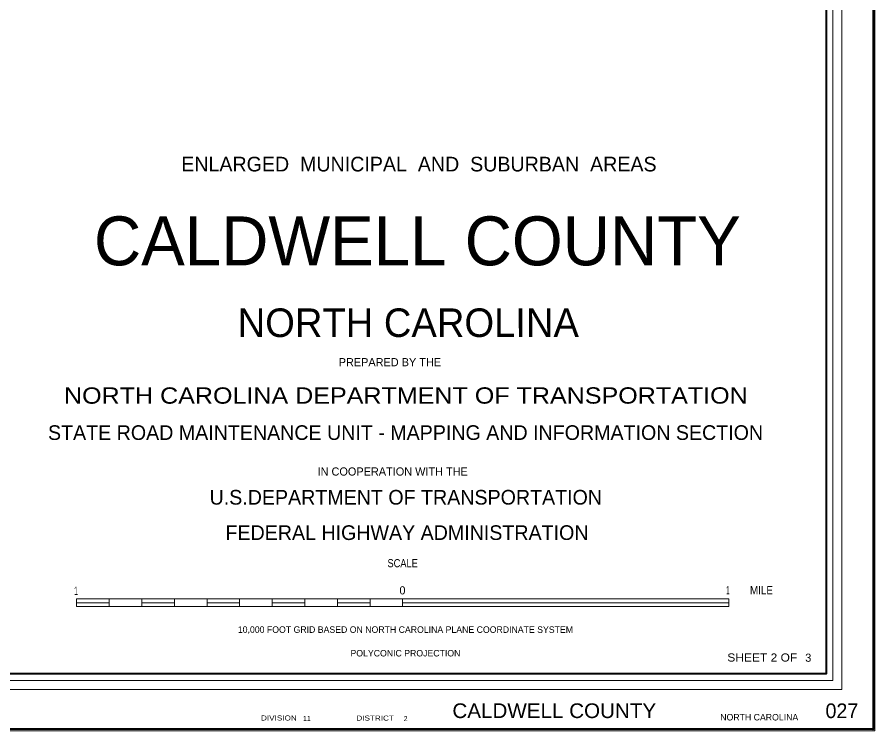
# Model space of a CAD drawing. Extents: x 324815 to 423693, y 216496 to 403863.
# Drawn here: x 405678 to 422612, y 282567 to 296653 of the extents above; entities that cross this region are included whole.
import ezdxf
from ezdxf.enums import TextEntityAlignment as Align

# ---------------------------------------------------------------- set-up
doc = ezdxf.new("R2010")
doc.units = 0
doc.header["$LTSCALE"] = 50
doc.header["$PDMODE"] = 32
doc.header["$PDSIZE"] = 25
doc.layers.add('1', color=7, linetype='Continuous', lineweight=25)
doc.layers.add('20', color=7, linetype='Continuous', lineweight=40)
doc.layers.add('12', color=7, linetype='Continuous')

msp = doc.modelspace()

# ---------------------------------------------------------------- linework, layer by layer
at = {"layer": '1', "lineweight": 13}
msp.add_lwpolyline([(422611.98, 282567.26), (325981.34, 282567.26), (325981.34, 338964.31), (422611.98, 338964.31)], close=True, dxfattribs=at)
at = {"layer": '1'}
msp.add_point((422576.98, 282602.26), dxfattribs=at)
at = {"layer": '20', "lineweight": 13}
for p, q in [((406851.76, 285020.98), (406851.76, 285170.73)), ((406851.76, 285170.73), (413289.14, 285170.73)), ((406851.76, 285095.85), (407495.5, 285095.85)), ((406851.76, 285020.98), (413289.14, 285020.98)), ((407495.5, 285020.98), (407495.5, 285170.73)), ((408139.23, 285020.98), (408139.23, 285170.73)), ((408139.23, 285095.85), (408782.97, 285095.85)), ((408782.97, 285020.98), (408782.97, 285170.73)), ((409426.71, 285020.98), (409426.71, 285170.73)), ((409426.71, 285095.85), (410070.45, 285095.85)), ((410070.45, 285020.98), (410070.45, 285170.73)), ((410714.18, 285020.98), (410714.18, 285170.73)), ((410714.18, 285095.85), (411357.92, 285095.85)), ((411357.92, 285020.98), (411357.92, 285170.73)), ((412001.66, 285020.98), (412001.66, 285170.73)), ((412001.66, 285095.85), (412645.4, 285095.85)), ((412645.4, 285020.98), (412645.4, 285170.73)), ((413289.13, 285095.85), (419726.51, 285095.85))]:
    msp.add_line(p, q, dxfattribs=at)
at = {"layer": '20'}
for points in [[(326016.34, 338929.3), (422576.98, 338929.3), (422576.98, 282602.26), (326016.34, 282602.26)], [(329204.19, 337820.34), (421651.47, 337820.34), (421651.47, 283693.98), (329204.19, 283693.98)]]:
    msp.add_lwpolyline(points, close=True, dxfattribs=at)
at = {"layer": '20', "lineweight": 13}
msp.add_lwpolyline([(328895, 338145.8), (328895, 283384.7), (329073.56, 283563.37), (329073.56, 337950.98), (421782.08, 337950.98), (421782.08, 283563.37), (329073.56, 283563.37), (328895, 283384.7), (421960.66, 283384.7), (421960.66, 338145.8)], close=True, dxfattribs=at)
for points in [[(413289.13, 285020.98), (419726.51, 285020.98), (419726.51, 285170.73)], [(413289.13, 285020.98), (413289.13, 285170.73), (419726.51, 285170.73)]]:
    msp.add_lwpolyline(points, dxfattribs=at)

# ---------------------------------------------------------------- texts
at = {"layer": '12'}
for s, height, rotation, p in [('ENLARGED  MUNICIPAL  AND  SUBURBAN  AREAS', 289.7, 0.002, (413609.8, 293607.64)), ('NORTH CAROLINA', 563.3, 0.007, (413399.89, 290340.65)), ('PREPARED BY THE', 161, 0.006, (413037.1, 289762.85)), ('STATE ROAD MAINTENANCE UNIT - MAPPING AND INFORMATION SECTION', 289.7, 0.002, (413346.02, 288308.44)), ('IN COOPERATION WITH THE', 161, 0.007, (413092.78, 287605.1)), ('U.S.DEPARTMENT OF TRANSPORTATION', 289.7, 0.006, (413350.8, 287032.09)), ('FEDERAL HIGHWAY ADMINISTRATION', 289.7, 0.006, (413374.5, 286334.23))]:
    msp.add_text(s, height=height, rotation=rotation, dxfattribs=at).set_placement(p, align=Align.CENTER)
msp.add_text('    CALDWELL COUNTY   ', height=965.6, dxfattribs=at).set_placement((413399.86, 291754.41), align=Align.CENTER)
at = {"layer": '12', "width": 1.15}
msp.add_text('NORTH CAROLINA DEPARTMENT OF TRANSPORTATION', height=321.8, rotation=0.007, dxfattribs=at).set_placement((413352.3, 289024.56), align=Align.CENTER)
at = {"layer": '20'}
for s, height, width, p in [('SCALE', 161, 0.85, (413288.93, 285795.69)), ('1', 161, 0.5, (406840.27, 285251.36)), ('1', 161, 0.5, (419710.92, 285262.31)), ('MILE', 161, 0.9, (420373.3, 285262.49)), ('SHEET 2 OF', 160.9, 1.1, (420389.34, 283934.28)), ('CALDWELL COUNTY    ', 289.7, 1.05, (416508.8, 282819.56)), ('DIVISION', 100, 1.2, (410845.31, 282771.22)), ('DISTRICT', 100, 1.2, (412745.68, 282768.92))]:
    msp.add_text(s, height=height, dxfattribs=dict(at, width=width)).set_placement(p, align=Align.CENTER)
for s, height, p in [('0', 161, (413285.24, 285259.66)), ('3  ', 160.9, (421357.45, 283930.37)), ('027', 289.7, (421961.11, 282818.22))]:
    msp.add_text(s, height=height, dxfattribs=at).set_placement(p, align=Align.CENTER)
for s, rotation, p in [('10,000 FOOT GRID BASED ON NORTH CAROLINA PLANE COORDINATE SYSTEM', 359.995, (413343.7, 284501.02)), ('POLYCONIC PROJECTION', 0.001, (413343.86, 284035.25))]:
    msp.add_text(s, height=128.7, rotation=rotation, dxfattribs=at).set_placement(p, align=Align.CENTER)
for s, height, p in [('11', 100, (411321.04, 282761.97)), (' 2', 100, (413270.76, 282758.52)), ('NORTH CAROLINA', 128.7, (419559.75, 282772.11))]:
    msp.add_text(s, height=height, dxfattribs=at).set_placement(p)

doc.saveas('drawing.dxf')
